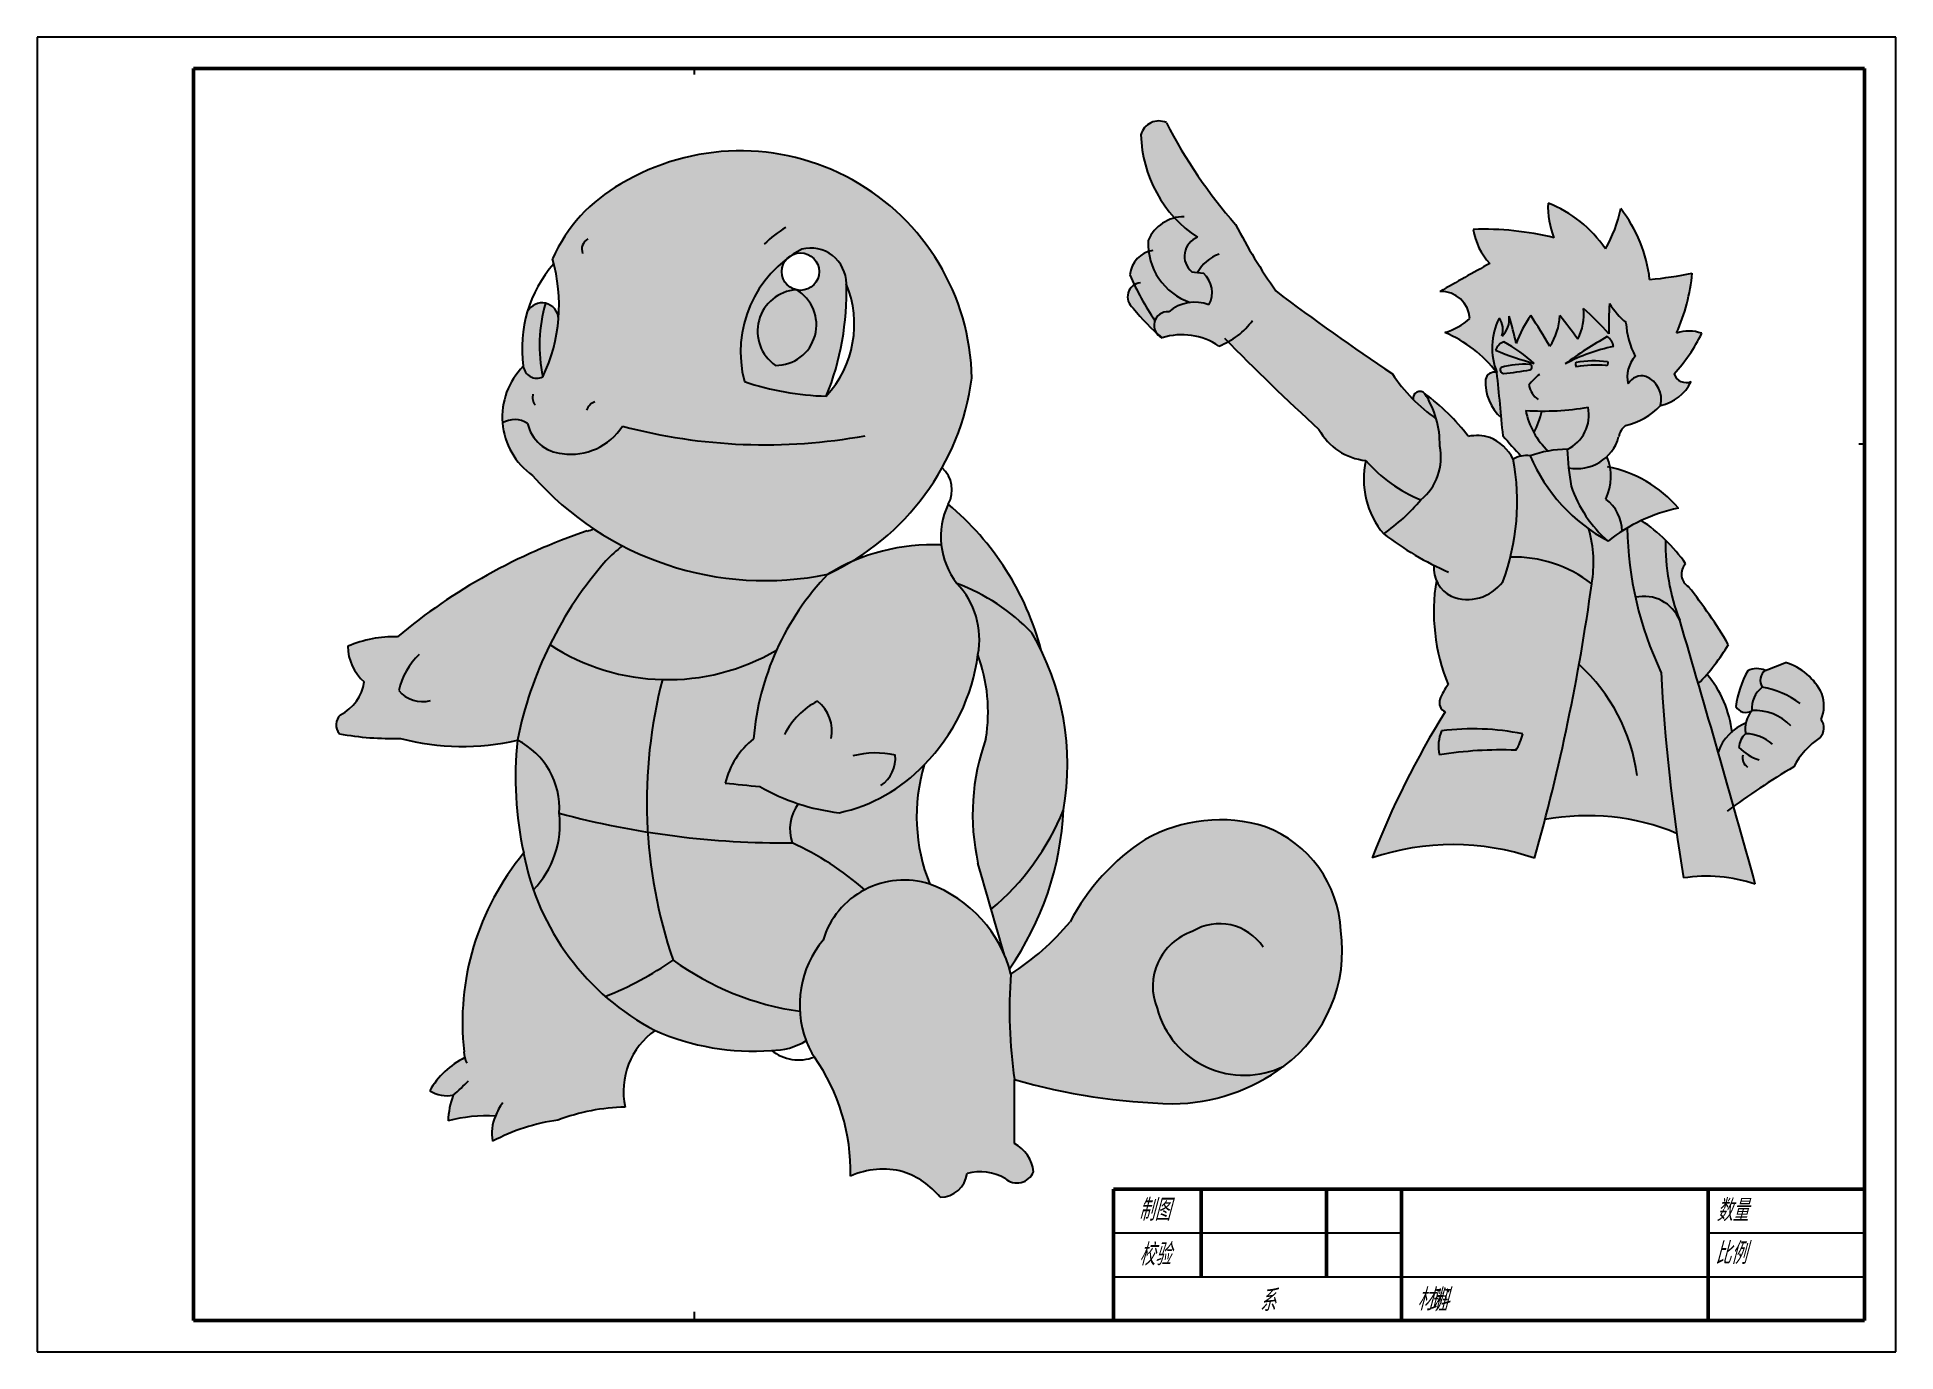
# Model space of a CAD drawing. Header units: millimetres. Extents: x 0 to 297, y 0 to 210.
import ezdxf
from ezdxf.enums import TextEntityAlignment as Align

# ---------------------------------------------------------------- set-up
doc = ezdxf.new("R2010")
doc.units = ezdxf.units.MM
doc.header["$LTSCALE"] = 0.5
doc.linetypes.add('CENTER', pattern=[50.8, 31.75, -6.35, 6.35, -6.35])
for name, color, linetype, lineweight in [('\\M+5B3DF\\M+5B4E7\\M+5B1EA\\M+5D7A2', 7, 'Continuous', 25), ('\\M+5B4D6\\M+5CAB5\\M+5CFDF', 7, 'Continuous', 50), ('\\M+5B5E3\\M+5BBAD\\M+5CFDF', 1, 'CENTER', 25), ('\\M+5CEC4\\M+5D7D6\\M+5B1EA\\M+5D7A2', 7, 'Continuous', 25), ('\\M+5CFB8\\M+5CAB5\\M+5CFDF', 3, 'Continuous', 25)]:
    doc.layers.add(name, color=color, linetype=linetype, lineweight=lineweight)
doc.styles.add('\\M+5B9FA\\M+5B1EA\\M+5BABA\\M+5D7D63.5', font='gbeitc.shx', dxfattribs={"height": 3.5, "bigfont": 'gbcbig.shx'})

msp = doc.modelspace()

# ---------------------------------------------------------------- hatches: boundary and pattern name
at = {"layer": '\\M+5B3DF\\M+5B4E7\\M+5B1EA\\M+5D7A2', "true_color": 0xfac785, "transparency": 33554687}
h = msp.add_hatch(color=31, dxfattribs=at)
h.dxf.hatch_style = 1
h.paths.add_polyline_path([(197.94, 169.46, -0.03381), (191.51, 180.09, -0.062125), (180.45, 196.34, 0.465099), (176.37, 194.42, 0.245034), (185.42, 178.03, 0.572289), (184.48, 172.54, 0.029281), (186.36, 172.3, -0.348105), (187.24, 167.26, 0.273099), (180.81, 166.14, 0.613667), (178.79, 162.82, 0.009532), (179.76, 161.98, -0.226259), (188.83, 160.66, 0.034835), (190.32, 161.33, 0.013089), (204.81, 147.35, 0.250616), (212.32, 142.38, 0.120203), (221.1, 136.1, 0.283105), (224.11, 144.68, 0.077141), (223.57, 149.05, -0.098564), (216.56, 156.24, -0.015831)])
h.paths.add_polyline_path([(185.42, 178.03, -0.05934), (181.77, 181.13, 0.238415), (177.54, 177.51, 0.335476), (184.25, 167.63, -0.119353), (187.24, 167.26, 0.348105), (186.36, 172.3, -0.029281), (184.48, 172.54, -0.572289)], flags=17)
h.paths.add_polyline_path([(177.61, 175.76, 0.307195), (174.62, 172.04, 0.05266), (178.61, 164.76, -0.330341), (180.81, 166.14, -0.148894), (184.25, 167.63, -0.286863)])
h.paths.add_polyline_path([(175.32, 170.46, 0.527457), (175.12, 166.73, 0.039664), (178.79, 162.82, -0.235571), (178.61, 164.76, -0.041688)])
h.paths.add_polyline_path([(257.06, 155.8, 0.355633), (254.24, 154.62, -0.260413), (255.37, 159.02, -0.10723), (253.88, 164.4, -0.079033), (251.25, 167.45, 0.026898), (251.16, 162.61, 0.020345), (247.11, 166.66, -0.140706), (246.18, 161.75, 0.00988), (243.32, 165.52, -0.130606), (241.73, 160.64, 0.000838), (238.67, 165.55, 0.061716), (236.31, 161.1, 0.028264), (235.21, 165.41, -0.237704), (234.07, 162.27, 0.243876), (233.6, 165.1, 0.21265), (233.25, 156.42, -0.003976), (234.23, 146.34, 0.019742), (237.16, 143.1, -0.09126), (238.54, 143.12, -0.040628), (241.46, 143.88, -0.160304), (237.87, 150.38, 0.058634), (247.82, 150.89, -0.349809), (244.47, 144.16, 0.016158), (244.71, 141.21, 0.392888), (252.72, 146.15, -0.189945), (253.81, 147.95, 0.149188), (259.39, 151.16, 0.37429)])
h.paths.add_polyline_path([(246, 157.35, -0.354236), (245.9, 158.06, -0.069837), (250.91, 158.15, -0.675933), (250.68, 157.54, 0.063694)], flags=16)
h.paths.add_polyline_path([(244.17, 157.8, -0.034952), (250.9, 162.16, -0.206329), (251.87, 160.57, 0.075183)], flags=16)
h.paths.add_polyline_path([(239.22, 157.88, -0.037047), (233.05, 160, -0.247712), (234.38, 161.33, -0.059713)], flags=16)
h.paths.add_polyline_path([(238.54, 156.85, -0.023948), (234.32, 156.3, -0.648382), (233.93, 157.24, -0.084189), (238.47, 157.74, -0.788526)], flags=16)
h.paths.add_polyline_path([(233.25, 156.42, 0.449088), (231.43, 155.31, 0.2278), (233.97, 149.17, 0.002863)])
h.paths.add_polyline_path([(250.84, 143, -0.244742), (244.71, 141.21, 0.016158), (245.13, 138.29, 0.134649), (251.01, 129.52, -0.024839), (253.25, 131.1, 0.226564), (250.67, 136.23, 0.21004)])
h.paths.add_polyline_path([(285.18, 105.16, 0.205661), (279.38, 110.13, -0.025437), (276.15, 108.85, 0.393936), (275.64, 106.18, 0.235876), (273.97, 102.41, 0.120027), (273.03, 100.46, 0.208219), (268.6, 95.81, -0.000923), (271.07, 87.12, -0.023934), (280.69, 93.45, -0.121546), (284.89, 98.12, 0.36563), (285.07, 101, 0.181513)])
h.paths.add_polyline_path([(276.15, 108.85, 0.217037), (273.35, 108.79, 0.090383), (271.43, 103.09, 0.436231), (273.97, 102.41, -0.235876), (275.64, 106.18, -0.393936)], flags=17)
h.paths.add_polyline_path([(266.82, 108.23, -0.0156), (265.44, 106.74, -0.001162), (268.6, 95.81, -0.124264), (270.82, 99.07, 0.145646)])
at = {"layer": '\\M+5B3DF\\M+5B4E7\\M+5B1EA\\M+5D7A2', "true_color": 0x06bedb, "transparency": 33554687}
h = msp.add_hatch(color=132, dxfattribs=at)
h.dxf.hatch_style = 1
h.paths.add_polyline_path([(149.36, 155.53, 0.577033), (93.27, 186.55, 0.163228), (82.33, 174.58, -0.184217), (80.8, 155.75, -0.517767), (77.68, 157.45, 0.464086), (79.16, 139.99, 0.269543), (126.36, 124.22, -0.03134), (129.9, 126.1, 0.229657)])
h.paths.add_polyline_path([(126.09, 152.65, 0.291017), (129.3, 170.61, -0.104234)], flags=16)
h.paths.add_polyline_path([(124.96, 172.55, -0.484265), (121.27, 169.64, -0.772577), (117.98, 157.57, -0.708937), (121.27, 169.64, -0.347469), (118.97, 172.55, -1)], flags=16)
at = {"layer": '\\M+5B3DF\\M+5B4E7\\M+5B1EA\\M+5D7A2', "true_color": 0x7a5106, "transparency": 33554687}
h = msp.add_hatch(color=46, dxfattribs=at)
h.dxf.hatch_style = 1
h.paths.add_polyline_path([(243.32, 165.52, -0.00988), (246.18, 161.75, 0.140706), (247.11, 166.66, -0.020345), (251.16, 162.61, -0.026898), (251.25, 167.45, 0.079033), (253.88, 164.4, 0.10723), (255.37, 159.02, 0.260413), (254.24, 154.62, -0.355633), (257.06, 155.8, -0.37429), (259.39, 151.16, 0.231351), (264.29, 154.99, -0.440984), (261.56, 156.22, 0.073753), (265.99, 162.7, 0.168846), (261.97, 162.75, 0.079639), (264.47, 172.31, -0.026195), (257.67, 171.29, 0.136593), (253.04, 182.6, -0.080226), (250.59, 176.19, 0.155188), (241.42, 183.5, 0.10769), (242.38, 177.94, 0.070792), (229.48, 179.29, 0.148156), (232.11, 173.85, 0.002798), (224.16, 169.38, -0.405515), (228.94, 165.05, -0.104225), (224.94, 162.81, -0.131669), (233.25, 156.42, -0.21265), (233.6, 165.1, -0.243876), (234.07, 162.27, 0.237704), (235.21, 165.41, -0.028264), (236.31, 161.1, -0.061716), (238.67, 165.55, -0.000838), (241.73, 160.64, 0.130606)])
h.paths.add_polyline_path([(248.41, 122.68, 0.109212), (247.98, 131.41, -0.136609), (238.54, 143.12, 0.184053), (235.87, 142.59, -0.107436), (235.41, 126.96, -0.173325)])
h.paths.add_polyline_path([(255.39, 120.53, -0.366198), (262.46, 116.85, -0.099124), (260.2, 129.68, 0.048149), (256.33, 132.79, 0.022961), (254.09, 131.61, 0.049659)])
at = {"layer": '\\M+5B3DF\\M+5B4E7\\M+5B1EA\\M+5D7A2', "true_color": 0xf27172, "transparency": 33554687}
h = msp.add_hatch(color=11, dxfattribs=at)
h.dxf.hatch_style = 1
h.paths.add_polyline_path([(129.3, 170.61, 0.487446), (122.16, 176.14, 0.022168), (120.74, 175.29, -0.543808), (124.96, 172.55, -0.484265), (121.27, 169.64, -0.772577), (117.98, 157.57, -0.708937), (121.27, 169.64, -0.347469), (118.97, 172.55, -0.19093), (119.78, 174.6, 0.3028), (113.01, 154.98, 0.070991), (126.09, 152.65, 0.104234)])
at = {"layer": '\\M+5B3DF\\M+5B4E7\\M+5B1EA\\M+5D7A2', "true_color": 0x000000, "transparency": 33554687}
h = msp.add_hatch(color=18, dxfattribs=at)
h.dxf.hatch_style = 1
h.paths.add_polyline_path([(121.27, 169.64, 0.708937), (117.98, 157.57, 0.772577)])
at = {"layer": '\\M+5B3DF\\M+5B4E7\\M+5B1EA\\M+5D7A2', "true_color": 0xf27172, "transparency": 33554687}
h = msp.add_hatch(color=11, dxfattribs=at)
h.dxf.hatch_style = 1
h.paths.add_polyline_path([(81.24, 167.5, 0.340089), (78.32, 166.15, 0.108808), (77.68, 157.45, 0.517767), (80.8, 155.75, -0.125884)])
at = {"layer": '\\M+5B3DF\\M+5B4E7\\M+5B1EA\\M+5D7A2', "true_color": 0x000000, "transparency": 33554687}
h = msp.add_hatch(color=18, dxfattribs=at)
h.dxf.hatch_style = 1
h.paths.add_polyline_path([(83.3, 165.02, 0.340089), (81.24, 167.5, 0.125884), (80.8, 155.75, 0.09134)])
at = {"layer": '\\M+5B3DF\\M+5B4E7\\M+5B1EA\\M+5D7A2', "transparency": 33554687}
h = msp.add_hatch(color=7, dxfattribs=at)
h.dxf.hatch_style = 1
h.paths.add_polyline_path([(234.38, 161.33, 0.247712), (233.05, 160, 0.037047), (239.22, 157.88, 0.059713)])
h.paths.add_polyline_path([(238.47, 157.74, 0.084189), (233.93, 157.24, 0.648382), (234.32, 156.3, 0.023948), (238.54, 156.85, 0.788526)])
h.paths.add_polyline_path([(251.87, 160.57, 0.206329), (250.9, 162.16, 0.034952), (244.17, 157.8, -0.075183)])
h.paths.add_polyline_path([(250.91, 158.15, 0.069837), (245.9, 158.06, 0.354236), (246, 157.35, -0.063694), (250.68, 157.54, 0.675933)])
at = {"layer": '\\M+5B3DF\\M+5B4E7\\M+5B1EA\\M+5D7A2', "true_color": 0x308257, "transparency": 33554687}
h = msp.add_hatch(color=107, dxfattribs=at)
h.dxf.hatch_style = 1
h.paths.add_polyline_path([(235.87, 142.59, 0.169227), (232.1, 146.08, 0.11544), (228.68, 146.24, 0.072265), (221.72, 153.05, -0.155205), (224.11, 144.68, -0.283105), (221.1, 136.1, -0.063665), (215.17, 130.64, 0.046935), (223.2, 125.63, 0.308449), (225.96, 120.7, 0.343199), (234.19, 123.02, 0.135932)])
h.paths.add_polyline_path([(221.1, 136.1, -0.120203), (212.32, 142.38, 0.235694), (215.17, 130.64, 0.063665)])
h.paths.add_polyline_path([(244.47, 144.16, 0.08139), (238.54, 143.12, 0.169274), (251.01, 129.52, -0.134649), (245.13, 138.29, -0.032324)])
h.paths.add_polyline_path([(251.34, 141.28, -0.15492), (250.67, 136.23, -0.226564), (253.25, 131.1, -0.088576), (262.25, 134.78, 0.162983)])
h.paths.add_polyline_path([(254.09, 131.61, 0.008799), (253.25, 131.1, 0.024839), (251.01, 129.52, -0.031926), (247.98, 131.41, -0.109212), (248.41, 122.68, -0.029757), (240.93, 85.01, -0.144881), (261.98, 82.81, -0.021525), (259.47, 108.58, -0.106238)])
h.paths.add_polyline_path([(263.9, 122.19, -0.487773), (263.41, 125.88, 0.048149), (260.2, 129.68, 0.099124), (262.46, 116.85, -0.001076), (265.44, 106.74, 0.060669), (270.24, 113, 0.032972)])
h = msp.add_hatch(color=107, dxfattribs=at)
h.dxf.hatch_style = 1
h.paths.add_polyline_path([(221.72, 153.05, 0.772172), (219.87, 152.13, 0.046922), (223.57, 149.05, 0.077141)])
at = {"layer": '\\M+5B3DF\\M+5B4E7\\M+5B1EA\\M+5D7A2', "true_color": 0xcd2027, "transparency": 33554687}
h = msp.add_hatch(color=242, dxfattribs=at)
h.dxf.hatch_style = 1
h.paths.add_polyline_path([(247.82, 150.89, -0.043598), (240.42, 150.29, -0.076366), (239.14, 146.84, 0.079644), (241.46, 143.88, -0.040628), (244.47, 144.16, 0.349809)])
h.paths.add_polyline_path([(240.42, 150.29, -0.014997), (237.87, 150.38, 0.079644), (239.14, 146.84, 0.076366)])
at = {"layer": '\\M+5B3DF\\M+5B4E7\\M+5B1EA\\M+5D7A2', "true_color": 0xc3731d, "transparency": 33554687}
h = msp.add_hatch(color=32, dxfattribs=at)
h.dxf.hatch_style = 1
h.paths.add_polyline_path([(150.32, 111.37, 0.244575), (146.97, 122.75, -0.139087), (144.48, 128.89, 0.11744), (129.9, 126.1, -0.024818), (126.36, 124.22, 0.171959), (114.47, 97.9, 0.168043), (109.94, 90.85, 0.003638), (115.47, 90.28, 0.100443), (128.15, 86.11, 0.152561), (141.73, 93.76, 0.164708)])
h.paths.add_polyline_path([(90.88, 126.37, -0.030199), (93.51, 128.76, -0.026686), (88.96, 131.44, -0.002169), (87.87, 131.11, 0.093648), (57.57, 114.21, 0.10764), (49.63, 112.7, 0.211936), (52.27, 107.01, -0.242247), (48.45, 101.75, 0.397695), (48.3, 98.71, 0.050703), (58.07, 97.99, 0.120643), (76.74, 97.71, -0.130545)])
h.paths.add_polyline_path([(77.73, 79.63, 0.203829), (68.2, 47.94, 0.048126), (68.33, 47, 0.146128), (62.73, 41.7, 0.169446), (66.49, 40.98, 0.08787), (65.67, 36.88, -0.080925), (73.23, 37.64, 0.157962), (72.78, 33.65, -0.086991), (83.22, 37.02, -0.081628), (93.97, 39.1, -0.30336), (98.74, 51.33, -0.229578)])
h.paths.add_polyline_path([(155.6, 60.35, 0.248642), (142.63, 74.71, 0.419124), (125.58, 65.78, 0.267357), (122.85, 49.69, 0.061338), (124.2, 47.08, -0.161343), (129.96, 28.06, -0.167996), (138.4, 28.77, -0.138664), (144.28, 24.71, 0.377216), (148.59, 28.48, -0.202949), (154.67, 27.69, 0.518369), (159.22, 28.77, 0.244202), (156.15, 33.28, 0.003073), (156.18, 43.48, -0.054553)])
h.paths.add_polyline_path([(208.33, 67.26, 0.297709), (196.27, 83.88, 0.206204), (177.05, 81.84, 0.129755), (165.07, 68.68, -0.074036), (155.6, 60.35, 0.054553), (156.18, 43.48, 0.064194), (181.47, 39.62, 0.159512), (199.2, 45.61, 0.275157)])
h.paths.add_polyline_path([(145.58, 135.42, 0.283663), (146.97, 122.75, -0.110829), (158.96, 114.86, -0.01881), (160.44, 112.08, 0.154626)])
h.paths.add_polyline_path([(158.96, 114.86, 0.110829), (146.97, 122.75, -0.244575), (150.32, 111.37, -0.127477), (151.61, 97.96, 0.142352), (150.33, 78.08, -0.000142), (152.46, 70.71, 0.122929), (164, 86.56, 0.177071)])
at = {"layer": '\\M+5B3DF\\M+5B4E7\\M+5B1EA\\M+5D7A2', "true_color": 0x06bedb, "transparency": 33554687}
h = msp.add_hatch(color=132, dxfattribs=at)
h.dxf.hatch_style = 1
h.paths.add_polyline_path([(90.88, 126.37, -0.030199), (93.51, 128.76, -0.026686), (88.96, 131.44, -0.002169), (87.87, 131.11, 0.093648), (57.57, 114.21, 0.10764), (49.63, 112.7, 0.211936), (52.27, 107.01, -0.242247), (48.45, 101.75, 0.397695), (48.3, 98.71, 0.050703), (58.07, 97.99, 0.120643), (76.74, 97.71, -0.130545)])
h.paths.add_polyline_path([(146.97, 122.75, -0.139087), (144.48, 128.89, 0.11744), (129.9, 126.1, -0.024818), (126.36, 124.22, 0.171959), (114.47, 97.9, 0.168043), (109.94, 90.85, 0.003638), (115.47, 90.28, 0.100443), (128.15, 86.11, 0.152561), (141.73, 93.76, 0.164708), (150.32, 111.37, 0.244575)])
h.paths.add_polyline_path([(77.73, 79.63, 0.203829), (68.2, 47.94, 0.048126), (68.33, 47, 0.146128), (62.73, 41.7, 0.169446), (66.49, 40.98, 0.08787), (65.67, 36.88, -0.080925), (73.23, 37.64, 0.157962), (72.78, 33.65, -0.086991), (83.22, 37.02, -0.081628), (93.97, 39.1, -0.30336), (98.74, 51.33, -0.229578)])
h.paths.add_polyline_path([(155.6, 60.35, 0.248642), (142.63, 74.71, 0.419124), (125.58, 65.78, 0.267357), (122.85, 49.69, 0.061338), (124.2, 47.08, -0.161343), (129.96, 28.06, -0.167996), (138.4, 28.77, -0.138664), (144.28, 24.71, 0.377216), (148.59, 28.48, -0.202949), (154.67, 27.69, 0.518369), (159.22, 28.77, 0.244202), (156.15, 33.28, 0.003073), (156.18, 43.48, -0.054553)])
h.paths.add_polyline_path([(208.33, 67.26, 0.297709), (196.27, 83.88, 0.206204), (177.05, 81.84, 0.129755), (165.07, 68.68, -0.074036), (155.6, 60.35, 0.054553), (156.18, 43.48, 0.064194), (181.47, 39.62, 0.159512), (199.2, 45.61, 0.275157)])
at = {"layer": '\\M+5B3DF\\M+5B4E7\\M+5B1EA\\M+5D7A2', "true_color": 0xfeeab9, "transparency": 33554687}
h = msp.add_hatch(color=254, dxfattribs=at)
h.dxf.hatch_style = 1
h.paths.add_polyline_path([(99.92, 107.38, -0.139259), (81.94, 112.96, 0.064997), (76.74, 97.71, -0.301627), (83.43, 86.03, 0.02603), (97.57, 83.01, -0.079075)])
h.paths.add_polyline_path([(118.15, 112.09, -0.139259), (99.92, 107.38, 0.079075), (97.57, 83.01, 0.041668), (120.62, 81.29, -0.236854), (121.6, 87.56, -0.050095), (115.47, 90.28, -0.003638), (109.94, 90.85, -0.168043), (114.47, 97.9, -0.085353)])
h.paths.add_polyline_path([(97.57, 83.01, -0.02603), (83.43, 86.03, -0.223214), (79.3, 73.79, 0.129052), (90.78, 56.79, 0.059144), (101.63, 62.58, -0.067192)])
h.paths.add_polyline_path([(76.74, 97.71, 0.080161), (77.73, 79.63, 0.037462), (79.3, 73.79, 0.223214), (83.43, 86.03, 0.301627)])
h.paths.add_polyline_path([(120.62, 81.29, -0.041668), (97.57, 83.01, 0.067192), (101.63, 62.58, 0.122101), (121.87, 54.39, -0.189786), (125.58, 65.78, -0.201088), (132.23, 73.81, 0.073132)])
h.paths.add_polyline_path([(126.36, 124.22, -0.172405), (93.51, 128.76, 0.030199), (90.88, 126.37, 0.064997), (81.94, 112.96, 0.139259), (99.92, 107.38, 0.139259), (118.15, 112.09, -0.085353)])
h.paths.add_polyline_path([(101.63, 62.58, -0.059144), (90.78, 56.79, 0.059952), (98.74, 51.33, 0.124017), (117.31, 48.15, 0.140661), (122.85, 49.69, -0.073825), (121.87, 54.39, -0.122101)])
at = {"layer": '\\M+5B3DF\\M+5B4E7\\M+5B1EA\\M+5D7A2', "true_color": 0xf8991e, "transparency": 33554687}
h = msp.add_hatch(color=30, dxfattribs=at)
h.dxf.hatch_style = 1
h.paths.add_polyline_path([(248.41, 122.68, 0.173325), (235.41, 126.96, -0.028086), (234.19, 123.02, -0.343199), (225.96, 120.7, -0.178807), (223.58, 123.23, 0.138269), (225.45, 106.58, 0.088413), (224.15, 104.21, 0.373411), (224.96, 102.21, 0.045151), (213.3, 78.9, -0.166046), (239.26, 78.85, 0.034701)])
h.paths.add_polyline_path([(237.38, 98.71, -0.090611), (236.27, 96.09, 0.048102), (224.09, 95.37, -0.162348), (224.42, 99.19, -0.081281)], flags=16)
h.paths.add_polyline_path([(262.46, 116.85, 0.366198), (255.39, 120.53, 0.056281), (259.47, 108.58, 0.027507), (263.06, 75.7, -0.11816), (274.54, 74.71, 0.004476)])
at = {"layer": '\\M+5B3DF\\M+5B4E7\\M+5B1EA\\M+5D7A2', "true_color": 0x7a5106, "transparency": 33554687}
h = msp.add_hatch(color=46, dxfattribs=at)
h.dxf.hatch_style = 1
h.paths.add_polyline_path([(224.42, 99.19, 0.162348), (224.09, 95.37, -0.048102), (236.27, 96.09, 0.090611), (237.38, 98.71, 0.081281)])
at = {"layer": '\\M+5B3DF\\M+5B4E7\\M+5B1EA\\M+5D7A2', "true_color": 0xfeeab9, "transparency": 33554687}
h = msp.add_hatch(color=254, dxfattribs=at)
h.dxf.hatch_style = 1
h.paths.add_polyline_path([(141.73, 93.76, -0.152561), (128.15, 86.11, -0.050095), (121.6, 87.56, 0.236854), (120.62, 81.29, -0.073132), (132.23, 73.81, -0.201088), (142.63, 74.71, -0.16994)])
at = {"layer": '\\M+5B3DF\\M+5B4E7\\M+5B1EA\\M+5D7A2', "true_color": 0x06bedb, "transparency": 33554687}
h = msp.add_hatch(color=132, dxfattribs=at)
h.dxf.hatch_style = 1
h.paths.add_polyline_path([(164, 86.56, -0.122929), (152.46, 70.71, -0.000142), (154.59, 63.34, -0.027565), (155.36, 61.2, 0.141654)])
at = {"layer": '\\M+5B3DF\\M+5B4E7\\M+5B1EA\\M+5D7A2', "true_color": 0xc3731d, "transparency": 33554687}
h = msp.add_hatch(color=32, dxfattribs=at)
h.dxf.hatch_style = 1
h.paths.add_polyline_path([(164, 86.56, -0.122929), (152.46, 70.71, -0.000142), (154.59, 63.34, -0.027565), (155.36, 61.2, 0.141654)])

# ---------------------------------------------------------------- linework, layer by layer
at = {"layer": '\\M+5B3DF\\M+5B4E7\\M+5B1EA\\M+5D7A2'}
msp.add_circle((121.97, 172.55), 2.99, dxfattribs=at)
for centre, radius, start, end in [((179.22, 193.67), 2.95, 65.3365, 165.1088), ((251.13, 232.55), 79.42, 207.1227, 221.3424), ((196.62, 194.9), 20.25, 181.3485, 236.421), ((112.35, 154.83), 37.01, 1.0724, 121.0179), ((105.66, 164.25), 25.51, 119.0479, 156.13), ((183.23, 175.15), 6.16, 89.3087, 157.3997), ((254.65, 182.91), 13.24, 177.4562, 202.0421), ((234.51, 165.43), 19.34, 33.7789, 69.0639), ((231.95, 186.98), 21.54, 329.941, 348.2882), ((235.03, 168.64), 22.79, 6.6962, 37.8086), ((127.57, 165.63), 16.06, 119.5758, 135.1748), ((273.22, 222.25), 91.95, 207.2915, 215.0371), ((231.21, 133.29), 46.03, 75.9572, 92.1545), ((239.76, 180.91), 10.41, 188.9601, 222.6697), ((88.92, 176.12), 1.89, 119.0918, 200.7481), ((131.12, 159.71), 18.72, 118.5808, 194.6379), ((123.57, 170.59), 5.73, 0.2423, 104.1892), ((178.86, 171.7), 4.25, 97.6866, 175.4075), ((187.43, 177), 9.9, 177.048, 251.2295), ((186.56, 175.01), 3.23, 110.7928, 229.9209), ((191.14, 169.24), 6.53, 110.5225, 151.1884), ((97.74, 160.35), 20.27, 138.5375, 188.216), ((56.88, 167.17), 26.51, 334.4604, 16.2118), ((187.43, 188.45), 16.18, 259.5238, 266.2326), ((183.62, 169.22), 4.12, 331.5118, 48.285), ((628.12, -538.01), 814.6, 119.08713, 119.7284), ((251.39, 236.73), 65.74, 275.4767, 281.4788), ((233.41, 175.34), 31.21, 336.2112, 354.4246), ((121.74, 163.03), 6.63, 94.0584, 235.3953), ((118.05, 164.04), 6.47, 269.3492, 60.1046), ((113.57, 164.15), 17, 317.4436, 22.3473), ((85.07, 169.22), 44.25, 337.9941, 1.7968), ((176.5, 168.52), 2.26, 95.1682, 232.4886), ((211.06, 187.3), 39.51, 202.7221, 214.7798), ((416, 456.89), 360.79, 232.813, 236.4408), ((224.32, 164.75), 4.63, 3.6821, 91.9753), ((80.66, 164.92), 2.64, 2.0991, 152.3598), ((103.99, 160.75), 23.73, 163.472, 192.1715), ((201.52, 187.85), 33.81, 218.662, 229.9321), ((184.97, 161.25), 6.42, 69.2893, 130.3892), ((238.1, 165.82), 9.05, 333.2575, 5.2947), ((199.42, 114.9), 70.38, 42.6821, 47.3443), ((296.1, 164.16), 44.97, 175.8056, 181.9686), ((262.16, 174.19), 12.82, 211.7215, 229.797), ((180.64, 163.97), 2.18, 85.5011, 246.0343), ((184.72, 171.66), 11.74, 290.4564, 324.0509), ((221.63, 173.42), 11.12, 287.3242, 311.1249), ((243.17, 160.36), 10.67, 153.6354, 201.6558), ((231.11, 163.24), 3.11, 341.8903, 36.7124), ((231.52, 164.97), 3.72, 313.3518, 6.8368), ((197.6, 153.5), 39.45, 11.0973, 17.5733), ((255.48, 153.8), 20.51, 145.0494, 159.1758), ((-1226.27, -750.81), 1727.94, 31.83509, 32.02715), ((233.34, 166.06), 9.99, 327.1309, 356.8951), ((149.47, 91.18), 119.73, 36.12, 38.3842), ((267.02, 165.13), 13.16, 183.2174, 207.6992), ((182.91, 151.81), 10.65, 56.22, 107.216), ((464.56, 431.23), 384.78, 224.4154, 227.5415), ((217.17, 144.11), 20.25, 37.4375, 67.4413), ((234.98, 159.4), 2.02, 107.1612, 162.8124), ((222.41, 139.41), 24.97, 47.6931, 61.3621), ((278.73, 111.94), 57.42, 118.9976, 127.0048), ((257.21, 133.72), 27.38, 101.2347, 118.433), ((249.54, 160.24), 2.36, 8.2792, 54.912), ((241.93, 174.37), 26.74, 317.2397, 334.112), ((263.9, 156.94), 6.12, 70.0983, 108.4333), ((85.8, 149.34), 11.48, 135.0367, 234.6181), ((79.84, 157.7), 2.17, 186.5474, 296.042), ((250.42, 200.53), 44.09, 246.8066, 255.2933), ((237.66, 144.12), 13.64, 86.5983, 105.8476), ((238.4, 157.29), 0.455, 288.0626, 81.0894), ((246.38, 157.76), 0.566, 148.5862, 226.6101), ((248.74, 140.27), 18.01, 83.0881, 99.0676), ((249.08, 139.12), 18.49, 85.0121, 99.59), ((250.67, 157.89), 0.351, 271.8079, 48.0321), ((258.74, 155.81), 4.65, 136.4195, 194.805), ((127.71, 199.67), 47.05, 251.7841, 268.0268), ((109.28, 160.87), 40.43, 294.9821, 352.4052), ((238.13, 170.24), 25.72, 212.9878, 235.5044), ((239.09, 154.88), 7.67, 176.7897, 228.1216), ((232.84, 155.06), 1.43, 73.1911, 169.9281), ((-400.02, 89.79), 636.77, 5.09544, 6.0067), ((234.34, 156.86), 0.558, 136.5082, 268.3428), ((230.66, 200.57), 44.42, 274.7321, 280.2196), ((246.19, 148.39), 9.88, 128.4005, 142.5695), ((256.38, 153.48), 2.42, 73.6188, 151.9271), ((255.56, 152.15), 3.95, 345.5614, 67.643), ((257.93, 158.09), 7.08, 281.8924, 333.9974), ((263.49, 156.85), 2.03, 198.0909, 293.2777), ((81.17, 152.47), 2.01, 165.0886, 217.2062), ((89.89, 149.7), 2.21, 110.7469, 160.6531), ((220.92, 152.35), 1.07, 40.8664, 191.5636), ((209.76, 145.11), 14.36, 358.2862, 33.5751), ((201.79, 125.7), 33.84, 37.387, 53.9203), ((242.2, 155.33), 3.97, 193.6461, 234.1058), ((76.3, 145.19), 3.73, 56.5496, 121.2666), ((240.68, 192.94), 42.66, 266.2187, 279.6411), ((249.53, 152.6), 11.88, 190.7669, 227.196), ((228.57, 152.72), 12.1, 330.8997, 348.3677), ((241.93, 149.63), 6.03, 294.9354, 12.0566), ((251.33, 158.69), 11.02, 282.9904, 316.9313), ((84.37, 149.63), 6.16, 192.4861, 265.6908), ((85.3, 153.2), 9.81, 261.797, 327.0121), ((116.32, 233.82), 88.93, 255.1528, 280.352), ((213.21, 151.88), 9.54, 208.3292, 264.607), ((230.04, 138.85), 7.51, 74.046, 100.3862), ((228.98, 138.92), 7.81, 27.989, 66.4089), ((276.75, 181.81), 55.38, 219.8318, 224.3557), ((246.05, 147.99), 6.91, 258.7523, 344.5494), ((255.54, 145.67), 2.87, 127.1995, 170.2192), ((215.64, 142.83), 8.67, 309.0546, 12.2828), ((199.71, 135.83), 36.79, 339.6178, 10.5813), ((237.91, 139.35), 3.82, 80.4447, 122.1598), ((244.69, 125.56), 18.61, 90.6712, 109.2835), ((264.29, 154.21), 28.03, 203.2994, 241.7298), ((290.21, 146.35), 45.79, 182.7418, 190.1473), ((243.05, 139.8), 8.42, 334.9046, 22.3525), ((116.31, 172.7), 49.51, 221.3613, 281.7021), ((141.52, 137.7), 4.66, 330.7288, 48.5988), ((225.5, 139.37), 13.52, 167.1466, 220.1955), ((229.58, 157.25), 22.78, 220.7481, 248.1652), ((247.09, 121.74), 20, 40.6998, 78.9595), ((264.06, 144.62), 19.96, 198.5076, 229.1824), ((156.54, 130.21), 12.14, 154.6068, 217.9534), ((116.17, 100.29), 45.81, 14.9105, 50.0697), ((196.79, 156.57), 31.78, 305.3308, 319.9022), ((246.6, 130.96), 6.66, 1.1899, 52.2523), ((268.05, 107.75), 27.64, 102.1166, 128.0556), ((117.44, 42.49), 93.43, 108.45, 129.8502), ((51.22, 256.58), 130.71, 286.2865, 286.7835), ((228.45, 126.06), 20.24, 350.3886, 15.3193), ((310.35, 132.62), 56.28, 181.0304, 205.2873), ((242.15, 111.17), 25.85, 34.6855, 56.7382), ((111.95, 105.78), 29.46, 128.7559, 135.6749), ((143.05, 96.89), 32.03, 87.4428, 121.4156), ((245.84, 170.78), 50.51, 232.6186, 246.3029), ((293.37, 128.9), 33.17, 178.6603, 201.3038), ((137.76, 85.42), 62.25, 138.8667, 168.6173), ((228.2, 125.19), 5.02, 175.0262, 243.5955), ((235.92, 106.63), 20.33, 52.1084, 91.4408), ((265.1, 124.23), 2.36, 135.5908, 239.5984), ((157.55, 94.3), 43.23, 136.1832, 175.2116), ((135.38, 92.08), 32.78, 43.9991, 69.2959), ((137.71, 113.84), 12.85, 348.9237, 43.897), ((254.05, 118.23), 30.88, 170.6824, 202.1717), ((228.59, 127.15), 6.96, 247.8365, 323.6051), ((-71.58, 166.65), 323, 344.227, 352.1767), ((197.41, 69.59), 84.78, 30.798, 38.3519), ((256.75, 114.51), 6.17, 22.2667, 102.7172), ((-2084.88, -578.87), 2448.28, 15.48326, 16.50911), ((57.08, 95.23), 18.99, 88.5091, 113.0836), ((100.75, 141.83), 34.46, 236.9039, 300.3278), ((122.78, 93.82), 41.85, 350.0122, 30.1777), ((242.14, 129.6), 32.64, 315.5465, 329.4339), ((57.36, 112.83), 7.73, 180.9316, 228.7956), ((68.82, 103.16), 11.31, 133.3131, 167.2501), ((120.02, 115.26), 30.55, 315.2802, 352.6927), ((125.1, 102.19), 26.84, 350.933, 19.9919), ((265.22, 141.24), 34.18, 288.6411, 294.4696), ((276.49, 100.89), 9.68, 26.1846, 72.6704), ((45.26, 108.09), 7.1, 296.7874, 351.2571), ((175.29, 87.82), 77.87, 165.4512, 198.9124), ((226.69, 88.18), 29.23, 7.6487, 47.6564), ((559.84, 124.79), 300.8, 183.0893, 189.3919), ((253.41, 96.93), 17.54, 6.476, 40.1547), ((288.04, 100.67), 16.78, 151.0527, 171.7109), ((274.82, 105.76), 3.37, 66.7833, 115.7648), ((277.32, 107.25), 1.99, 126.3229, 212.328), ((61.49, 108.57), 4.71, 218.235, 286.5953), ((130.15, 93.27), 11.99, 117.0329, 153.4368), ((120.69, 99.08), 6.31, 349.6781, 50.5859), ((225.71, 103.68), 1.65, 161.2383, 243.1429), ((231.44, 101.73), 7.7, 141.0281, 161.2383), ((278.58, 102.63), 4.62, 129.5372, 182.6255), ((272.99, 91.64), 14.78, 53.8141, 79.6758), ((279.59, 103.23), 5.92, 337.8249, 18.9766), ((49.99, 100.15), 2.22, 133.6581, 220.4079), ((347.92, 26.12), 144.6, 148.2478, 158.5887), ((273.01, 103.93), 1.79, 207.9944, 302.2676), ((277.51, 99.52), 4.57, 140.7107, 189.9219), ((274.52, 94.54), 7.9, 43.6062, 93.9961), ((283.27, 99.66), 2.24, 316.3592, 36.6948), ((56.74, 146.42), 48.45, 259.9682, 271.5785), ((229.98, 96.78), 6.06, 156.4912, 193.3769), ((229.42, 59.38), 40.13, 78.5703, 97.1578), ((229.67, 100.41), 7.89, 326.8146, 347.5246), ((276.16, 93.04), 8.06, 112.4533, 159.8933), ((275.08, 96.34), 3.17, 131.0112, 176.4851), ((272.85, 92.07), 6.67, 48.3104, 88.6862), ((292.24, 87.27), 13.1, 124.1185, 151.8388), ((67.98, 135.96), 39.25, 255.3763, 282.8926), ((133.24, 91.76), 56.81, 173.9893, 192.3215), ((71.29, 86.82), 12.17, 356.2562, 63.3951), ((122.4, 87.83), 12.82, 128.1983, 166.3543), ((134.03, 80.72), 14.94, 78.0292, 104.2922), ((131.95, 94.82), 5.2, 303.3871, 5.6051), ((185.18, 85.82), 35.7, 160.1186, 192.5256), ((233.91, 32.53), 63.61, 87.8702, 98.8858), ((277.7, 102.32), 8.18, 225.0558, 251.7528), ((274.27, 94.87), 1.76, 164.9009, 235.8228), ((122.7, 111.67), 26.13, 282.0381, 316.7351), ((169.4, 85.52), 28.87, 163.4101, 201.9888), ((342.03, -10.14), 120.39, 120.6282, 126.7275), ((152.07, 470.84), 382.31, 263.6727, 264.5066), ((132.09, 119.43), 33.55, 240.3218, 263.2646), ((127.36, 83.45), 7.07, 144.4476, 197.7483), ((126.49, 101.75), 40.47, 309.9259, 337.9585), ((115.82, 88.82), 48.23, 325.0649, 357.315), ((68.35, 84.31), 15.18, 316.1734, 6.5051), ((119.42, 220.22), 138.93, 254.9878, 270.4962), ((189.02, 60.55), 24.43, 72.7444, 119.3496), ((189.59, 66.34), 18.77, 2.8357, 69.1508), ((247.75, 48.36), 37.28, 67.5647, 100.5395), ((101, 38.07), 47.47, 48.8532, 65.5841), ((195.98, 52.56), 34.87, 122.8912, 152.4635), ((226.2, 40.88), 40.15, 71.0206, 108.7316), ((110.23, 52.58), 42.28, 140.2255, 186.3084), ((117.44, 87.15), 40.41, 190.7236, 242.4428), ((-12861.58, -3696.01), 13548.19, 16.109858, 16.174753), ((138.49, 61.86), 13.49, 72.1671, 163.126), ((135.57, 55.29), 20.65, 14.1741, 70.0261), ((266.73, 51.26), 24.71, 71.5828, 98.5381), ((132.36, 96.32), 42.82, 302.8614, 319.7983), ((188.94, 60.05), 8.33, 33.3608, 121.7389), ((138.19, 55.36), 16.35, 140.4363, 200.3096), ((187.48, 58.39), 9.21, 108.4991, 202.3458), ((185.58, 64.11), 22.97, 306.3555, 7.894), ((71.8, 105.38), 52.17, 291.3272, 304.8662), ((128.26, 99.31), 45.37, 234.0495, 261.8883), ((232.97, 54.59), 77.59, 175.7422, 188.2325), ((192.9, 58.6), 14.43, 194.9019, 295.8677), ((105.5, 41.64), 11.81, 124.9139, 192.4167), ((114.34, 86.6), 38.57, 246.1486, 274.4269), ((73.13, 48.13), 4.93, 182.2434, 204.2855), ((117.4, 58.57), 10.42, 269.5287, 301.5556), ((121.7, 53.72), 7.09, 231.7848, 290.6213), ((134.11, 53.86), 12, 200.3096, 214.3497), ((74.4, 34.96), 13.48, 116.7704, 150.0251), ((98.37, 28.88), 31.59, 358.5109, 35.1719), ((181.18, 69.7), 30.08, 270.5466, 306.7986), ((65.64, 46.73), 5.82, 239.9084, 278.3771), ((21.52, 90.78), 67.1, 312.0844, 314.9652), ((-673.58, 41), 829.77, 359.46724, 0.17155), ((183.8, 139.62), 100.02, 253.9742, 268.6662), ((77.64, 36.62), 11.97, 158.6444, 178.7311), ((82.05, 34.26), 9.44, 144.2588, 159.0158), ((94.93, 5.36), 33.76, 91.6282, 110.2946), ((71.79, 14.06), 23.63, 86.513, 105.0192), ((79.17, 34.95), 6.52, 155.6015, 191.507), ((87.62, 5.56), 31.76, 97.9688, 117.8555), ((153.34, 28.07), 5.92, 6.7521, 61.6447), ((135.2, 16.21), 12.96, 75.6965, 113.8421), ((134.16, 16.34), 13.13, 39.5858, 71.1638), ((144.29, 29.05), 4.34, 269.8383, 352.5074), ((150.69, 20.91), 7.86, 59.6045, 105.4937), ((156.56, 29.83), 2.86, 228.5526, 338.1559)]:
    msp.add_arc(centre, radius, start, end, dxfattribs=at)
at = {"layer": '\\M+5B4D6\\M+5CAB5\\M+5CFDF'}
for p, q in [((292, 205), (25, 205)), ((25, 205), (25, 5)), ((292, 5), (292, 205)), ((172, 5), (172, 26)), ((172, 26), (292, 26)), ((186, 12), (186, 26)), ((206, 12), (206, 26)), ((218, 5), (218, 26)), ((267, 5), (267, 26)), ((25, 5), (292, 5))]:
    msp.add_line(p, q, dxfattribs=at)
at = {"layer": '\\M+5B5E3\\M+5BBAD\\M+5CFDF'}
for p, q in [((105, 205), (105, 204.57)), ((105, 205), (105, 204.04)), ((25.2, 145), (25, 145)), ((292, 145), (291.07, 145)), ((105, 6.38), (105, 5)), ((105, 5.27), (105, 5))]:
    msp.add_line(p, q, dxfattribs=at)
at = {"layer": '\\M+5CFB8\\M+5CAB5\\M+5CFDF'}
for p, q in [((297, 210), (0, 210)), ((0, 210), (0, 0)), ((297, 0), (297, 210)), ((172, 19), (218, 19)), ((267, 19), (292, 19)), ((172, 12), (292, 12)), ((0, 0), (297, 0))]:
    msp.add_line(p, q, dxfattribs=at)

# ---------------------------------------------------------------- texts
at = {"layer": '\\M+5CEC4\\M+5D7D6\\M+5B1EA\\M+5D7A2', "style": '\\M+5B9FA\\M+5B1EA\\M+5BABA\\M+5D7D63.5'}
msp.add_text('\\M+5D6C6\\M+5CDBC', height=3.5, dxfattribs=at).set_placement((178.52, 20.93), align=Align.CENTER)
for s, p in [('\\M+5CAFD\\M+5C1BF', (268.34, 20.85)), ('\\M+5B1C8\\M+5C0FD', (268.1, 14)), ('\\M+5CFB5             \\M+5B0E0', (195.35, 6.46)), ('\\M+5B2C4\\M+5C1CF', (220.51, 6.61))]:
    msp.add_text(s, height=3.5, dxfattribs=at).set_placement(p)
msp.add_text('\\M+5D0A3\\M+5D1E9', height=3.5, dxfattribs=at).set_placement((178.59, 15.74), align=Align.MIDDLE)

doc.saveas('drawing.dxf')
